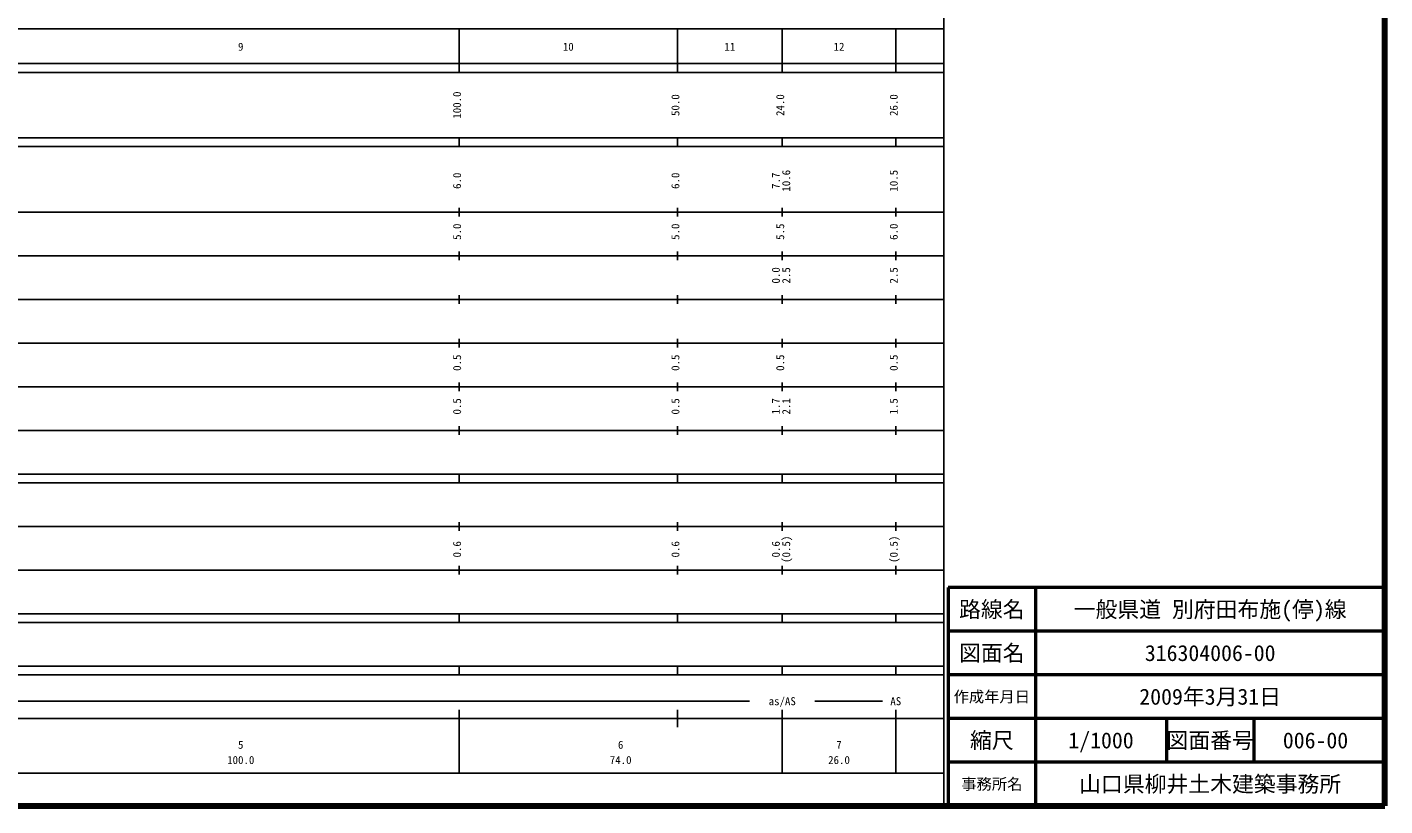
# Model space of a CAD drawing. Units: millimetres on the paper, enlarged 1000 times. Extents: x 40000 to 680000, y 20000 to 380000.
# Drawn here: x 369087 to 680000, y 20000 to 198357 of the extents above; entities that cross this region are included whole.
import ezdxf
from ezdxf.enums import TextEntityAlignment as Align

# ---------------------------------------------------------------- set-up
doc = ezdxf.new("R2010")
doc.units = ezdxf.units.MM
doc.header["$LTSCALE"] = 1000
for name, color, linetype, lineweight in [('M-TTL', 2, 'Continuous', 140), ('M-TTL-BAND', 7, 'Continuous', 25), ('M-TTL-FRAM', 2, 'Continuous', 50), ('M-TTL-LINE', 7, 'Continuous', 50)]:
    doc.layers.add(name, color=color, linetype=linetype, lineweight=lineweight)
doc.layers.add('M-TTL-TXT', color=7, linetype='Continuous')
doc.styles.add('ＭＳ ゴシック', font='')
doc.styles.get('ＭＳ ゴシック').set_extended_font_data('MS Gothic')

msp = doc.modelspace()

# ---------------------------------------------------------------- linework, layer by layer
at = {"layer": 'M-TTL'}
for p, q in [((680000, 20000), (680000, 380000)), ((40000, 20000), (680000, 20000))]:
    msp.add_line(p, q, dxfattribs=at)
at = {"layer": 'M-TTL-BAND'}
for p, q in [((579000, 20000), (579000, 370000)), ((68000, 198000), (579000, 198000)), ((468000, 188000), (468000, 198000)), ((518000, 188000), (518000, 198000)), ((542000, 188000), (542000, 198000)), ((568000, 188000), (568000, 198000)), ((40000, 190000), (579000, 190000)), ((40000, 188000), (579000, 188000)), ((40000, 173000), (579000, 173000)), ((468000, 171000), (468000, 173000)), ((518000, 171000), (518000, 173000)), ((542000, 171000), (542000, 173000)), ((568000, 171000), (568000, 173000)), ((40000, 171000), (579000, 171000)), ((40000, 156000), (579000, 156000)), ((468000, 155000), (468000, 157000)), ((518000, 155000), (518000, 157000)), ((542000, 155000), (542000, 157000)), ((568000, 155000), (568000, 157000)), ((468000, 145000), (468000, 147000)), ((518000, 145000), (518000, 147000)), ((542000, 145000), (542000, 147000)), ((568000, 145000), (568000, 147000)), ((46000, 146000), (579000, 146000)), ((468000, 135000), (468000, 137000)), ((518000, 135000), (518000, 137000)), ((542000, 135000), (542000, 137000)), ((568000, 135000), (568000, 137000)), ((52000, 136000), (579000, 136000)), ((46000, 126000), (579000, 126000)), ((468000, 125000), (468000, 127000)), ((518000, 125000), (518000, 127000)), ((542000, 125000), (542000, 127000)), ((568000, 125000), (568000, 127000)), ((52000, 116000), (579000, 116000)), ((468000, 115000), (468000, 117000)), ((518000, 115000), (518000, 117000)), ((542000, 115000), (542000, 117000)), ((568000, 115000), (568000, 117000)), ((46000, 106000), (579000, 106000)), ((468000, 105000), (468000, 107000)), ((518000, 105000), (518000, 107000)), ((542000, 105000), (542000, 107000)), ((568000, 105000), (568000, 107000)), ((40000, 96000), (579000, 96000)), ((40000, 94000), (579000, 94000)), ((468000, 94000), (468000, 96000)), ((518000, 94000), (518000, 96000)), ((542000, 94000), (542000, 96000)), ((568000, 94000), (568000, 96000)), ((49000, 84000), (579000, 84000)), ((468000, 83000), (468000, 85000)), ((518000, 83000), (518000, 85000)), ((542000, 83000), (542000, 85000)), ((568000, 83000), (568000, 85000)), ((468000, 73000), (468000, 75000)), ((518000, 73000), (518000, 75000)), ((542000, 73000), (542000, 75000)), ((568000, 73000), (568000, 75000)), ((40000, 74000), (579000, 74000)), ((40000, 64000), (579000, 64000)), ((468000, 62000), (468000, 64000)), ((518000, 62000), (518000, 64000)), ((542000, 62000), (542000, 64000)), ((568000, 62000), (568000, 64000)), ((40000, 62000), (579000, 62000)), ((40000, 52000), (579000, 52000)), ((40000, 50000), (579000, 50000)), ((468000, 50000), (468000, 52000)), ((518000, 50000), (518000, 52000)), ((542000, 50000), (542000, 52000)), ((568000, 50000), (568000, 52000)), ((139500, 44000), (534500, 44000)), ((549500, 44000), (565000, 44000)), ((468000, 27500), (468000, 42000)), ((518000, 38000), (518000, 42000)), ((542000, 27500), (542000, 42000)), ((568000, 27500), (568000, 42000)), ((40000, 40000), (579000, 40000)), ((68000, 27500), (579000, 27500))]:
    msp.add_line(p, q, dxfattribs=at)
at = {"layer": 'M-TTL-FRAM'}
for p, q in [((680000, 70000), (580000, 70000)), ((580000, 70000), (580000, 20000))]:
    msp.add_line(p, q, dxfattribs=at)
at = {"layer": 'M-TTL-LINE'}
for p, q in [((600000, 70000), (600000, 20000)), ((680000, 60000), (580000, 60000)), ((680000, 50000), (580000, 50000)), ((680000, 40000), (580000, 40000)), ((630000, 40000), (630000, 30000)), ((650000, 40000), (650000, 30000)), ((680000, 30000), (580000, 30000))]:
    msp.add_line(p, q, dxfattribs=at)

# ---------------------------------------------------------------- texts
at = {"layer": 'M-TTL-BAND', "style": 'ＭＳ ゴシック'}
for s, p in [('9', (418000, 192405)), ('10', (493000, 192405)), ('11', (530000, 192405)), ('12', (555000, 192405)), ('as/AS', (542000, 42500)), ('AS', (568000, 42500)), ('5', (418000, 32523)), ('6', (505000, 32523)), ('7', (555000, 32523)), ('100.0', (418000, 29033)), ('74.0', (505000, 29033)), ('26.0', (555000, 29033))]:
    msp.add_text(s, height=1833, dxfattribs=at).set_placement(p, align=Align.BOTTOM_CENTER)
for s, p in [('100.0', (469000, 180500)), ('50.0', (519000, 180500)), ('24.0', (543000, 180500)), ('26.0', (569000, 180500)), ('6.0', (469000, 163174)), ('6.0', (519000, 163174)), ('7.7', (542000, 163174)), ('10.6', (544370, 163174)), ('10.5', (569000, 163174)), ('5.0', (469000, 151500)), ('5.0', (519000, 151500)), ('5.5', (543000, 151500)), ('6.0', (569000, 151500)), ('0.0', (542000, 141500)), ('2.5', (544370, 141500)), ('2.5', (569000, 141500)), ('0.5', (469000, 121500)), ('0.5', (519000, 121500)), ('0.5', (543000, 121500)), ('0.5', (569000, 121500)), ('0.5', (469000, 111500)), ('0.5', (519000, 111500)), ('1.7', (542000, 111500)), ('2.1', (544370, 111500)), ('1.5', (569000, 111500)), ('(0.5)', (544370, 78764)), ('(0.5)', (569000, 78764)), ('0.6', (469000, 78764)), ('0.6', (519000, 78764)), ('0.6', (542000, 78764))]:
    msp.add_text(s, height=1833, rotation=90, dxfattribs=at).set_placement(p, align=Align.BOTTOM_CENTER)
at = {"layer": 'M-TTL-TXT', "style": 'ＭＳ ゴシック'}
for s, height, p in [('路線名', 3666, (590000, 65000)), ('路線名', 3666, (590000, 65000)), ('一般県道 別府田布施(停)線', 3666, (640000, 65000)), ('図面名', 3666, (590000, 55000)), ('図面名', 3666, (590000, 55000)), ('316304006-00', 3666, (640000, 55000)), ('作成年月日', 2566, (590000, 45000)), ('作成年月日', 2566, (590000, 45000)), ('2009年3月31日', 3666, (640000, 45000)), ('縮尺', 3666, (590000, 35000)), ('縮尺', 3666, (590000, 35000)), ('1/1000', 3666, (615000, 35000)), ('図面番号', 3666, (640000, 35000)), ('図面番号', 3666, (640000, 35000)), ('006-00', 3666, (664125, 35000)), ('事務所名', 2566, (590000, 25000)), ('事務所名', 2566, (590000, 25000)), ('山口県柳井土木建築事務所', 3666, (640000, 25000))]:
    msp.add_text(s, height=height, dxfattribs=at).set_placement(p, align=Align.MIDDLE_CENTER)

doc.saveas('drawing.dxf')
